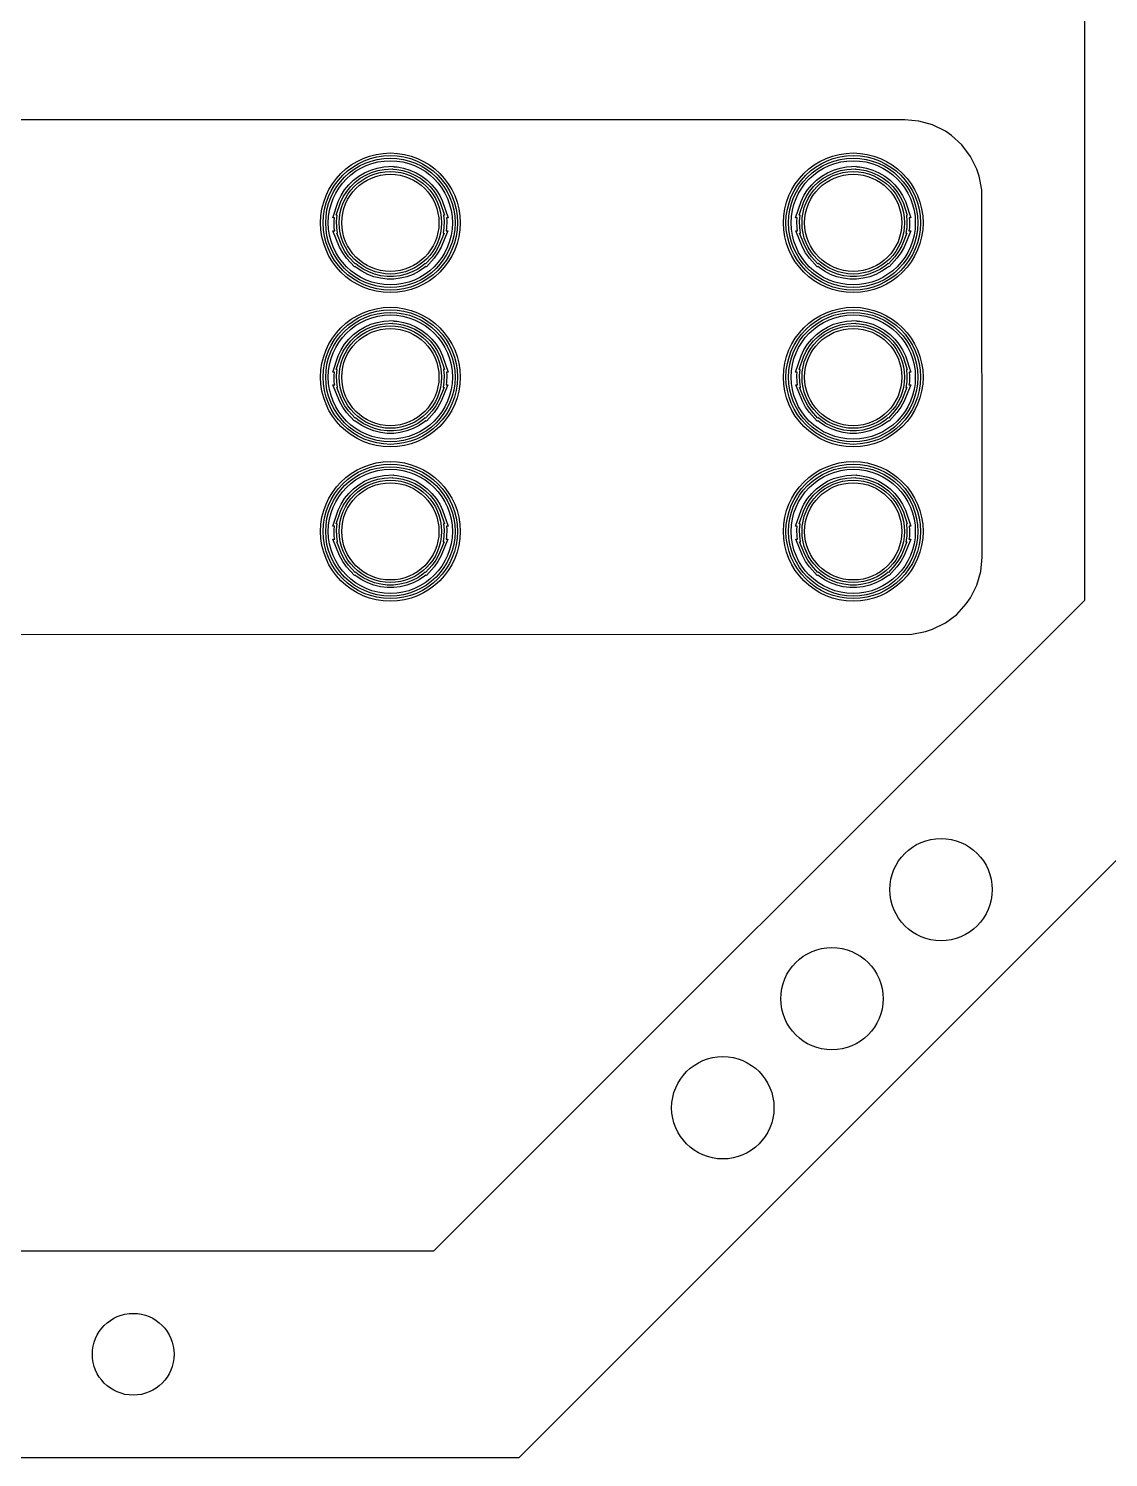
# Model space of a CAD drawing. Header units: millimetres. Extents: x -214 to 214, y -114 to 114.
# Drawn here: x 81.5 to 123.5, y -113.5 to -57.9 of the extents above; entities that cross this region are included whole.
import ezdxf

# ---------------------------------------------------------------- set-up
doc = ezdxf.new("R2010")
doc.units = ezdxf.units.MM
doc.layers.add('1', color=7, linetype='CONTINUOUS')

msp = doc.modelspace()

# ---------------------------------------------------------------- linework, layer by layer
at = {"layer": '1', "color": 0}
for p, q in [((122.562, -56.817), (122.562, -80.182)), ((115.573, -61.49), (55.295, -61.502)), ((116.126, -61.541), (115.573, -61.49)), ((116.66, -61.693), (116.126, -61.541)), ((117.157, -61.941), (116.66, -61.693)), ((117.395, -62.103), (117.157, -61.941)), ((117.798, -62.472), (117.395, -62.103)), ((118.132, -62.915), (117.798, -62.472)), ((118.379, -63.413), (118.132, -62.915)), ((118.471, -63.687), (118.379, -63.413)), ((118.57, -64.222), (118.471, -63.687)), ((118.582, -78.501), (118.57, -64.222)), ((118.531, -79.053), (118.582, -78.501)), ((118.379, -79.587), (118.531, -79.053)), ((118.131, -80.084), (118.379, -79.587)), ((122.562, -80.182), (97.255, -105.49)), ((117.6, -80.725), (117.969, -80.322)), ((117.969, -80.322), (118.131, -80.084)), ((116.659, -81.306), (117.157, -81.059)), ((117.157, -81.059), (117.6, -80.725)), ((55.572, -81.51), (115.85, -81.497)), ((115.85, -81.497), (116.385, -81.398)), ((116.385, -81.398), (116.659, -81.306)), ((100.576, -113.51), (130.582, -83.504)), ((97.255, -105.49), (73.89, -105.49)), ((70.568, -113.51), (100.576, -113.51))]:
    msp.add_line(p, q, dxfattribs=at)
at = {"layer": '1', "color": 1}
for p, q in [((95.059, -63.371), (95.314, -63.325)), ((95.314, -63.325), (95.696, -63.301)), ((95.696, -63.301), (95.713, -63.318)), ((95.713, -63.318), (95.831, -63.325)), ((95.831, -63.325), (96.086, -63.371)), ((113.059, -63.371), (113.314, -63.325)), ((113.314, -63.325), (113.696, -63.301)), ((113.696, -63.301), (113.713, -63.318)), ((113.713, -63.318), (113.831, -63.325)), ((113.831, -63.325), (114.086, -63.371)), ((93.956, -64.021), (94.142, -63.84)), ((94.142, -63.84), (94.348, -63.684)), ((94.207, -63.916), (94.404, -63.767)), ((94.348, -63.684), (94.572, -63.551)), ((94.404, -63.767), (94.618, -63.64)), ((94.572, -63.551), (94.81, -63.446)), ((94.618, -63.64), (94.844, -63.54)), ((94.81, -63.446), (95.059, -63.371)), ((94.844, -63.54), (95.082, -63.468)), ((95.082, -63.468), (95.326, -63.424)), ((95.326, -63.424), (95.657, -63.404)), ((95.657, -63.404), (95.667, -63.415)), ((95.667, -63.415), (95.819, -63.424)), ((95.819, -63.424), (96.063, -63.468)), ((96.063, -63.468), (96.301, -63.54)), ((96.086, -63.371), (96.335, -63.446)), ((96.301, -63.54), (96.527, -63.64)), ((96.335, -63.446), (96.573, -63.551)), ((96.527, -63.64), (96.741, -63.767)), ((96.573, -63.551), (96.797, -63.684)), ((96.741, -63.767), (96.938, -63.916)), ((96.797, -63.684), (97.003, -63.84)), ((97.003, -63.84), (97.189, -64.021)), ((111.956, -64.021), (112.142, -63.84)), ((112.142, -63.84), (112.348, -63.684)), ((112.207, -63.916), (112.404, -63.767)), ((112.348, -63.684), (112.572, -63.551)), ((112.404, -63.767), (112.618, -63.64)), ((112.572, -63.551), (112.81, -63.446)), ((112.618, -63.64), (112.844, -63.54)), ((112.81, -63.446), (113.059, -63.371)), ((112.844, -63.54), (113.082, -63.468)), ((113.082, -63.468), (113.326, -63.424)), ((113.326, -63.424), (113.657, -63.404)), ((113.657, -63.404), (113.667, -63.415)), ((113.667, -63.415), (113.819, -63.424)), ((113.819, -63.424), (114.063, -63.468)), ((114.063, -63.468), (114.301, -63.54)), ((114.086, -63.371), (114.335, -63.446)), ((114.301, -63.54), (114.527, -63.64)), ((114.335, -63.446), (114.573, -63.551)), ((114.527, -63.64), (114.741, -63.767)), ((114.573, -63.551), (114.797, -63.684)), ((114.741, -63.767), (114.938, -63.916)), ((114.797, -63.684), (115.003, -63.84)), ((115.003, -63.84), (115.189, -64.021)), ((93.543, -64.676), (93.655, -64.441)), ((93.655, -64.441), (93.793, -64.223)), ((93.743, -64.489), (93.874, -64.281)), ((93.793, -64.223), (93.956, -64.021)), ((93.874, -64.281), (94.03, -64.089)), ((94.03, -64.089), (94.207, -63.916)), ((96.938, -63.916), (97.115, -64.089)), ((97.115, -64.089), (97.271, -64.281)), ((97.189, -64.021), (97.352, -64.223)), ((97.271, -64.281), (97.402, -64.489)), ((97.352, -64.223), (97.49, -64.441)), ((97.49, -64.441), (97.602, -64.676)), ((111.543, -64.676), (111.655, -64.441)), ((111.655, -64.441), (111.793, -64.223)), ((111.743, -64.489), (111.874, -64.281)), ((111.793, -64.223), (111.956, -64.021)), ((111.874, -64.281), (112.03, -64.089)), ((112.03, -64.089), (112.207, -63.916)), ((114.938, -63.916), (115.115, -64.089)), ((115.115, -64.089), (115.271, -64.281)), ((115.189, -64.021), (115.352, -64.223)), ((115.271, -64.281), (115.402, -64.489)), ((115.352, -64.223), (115.49, -64.441)), ((115.49, -64.441), (115.602, -64.676)), ((93.33, -65.301), (93.543, -64.676)), ((93.47, -65.201), (93.635, -64.713)), ((93.635, -64.713), (93.743, -64.489)), ((97.402, -64.489), (97.51, -64.713)), ((97.51, -64.713), (97.675, -65.201)), ((97.602, -64.676), (97.815, -65.301)), ((111.33, -65.301), (111.543, -64.676)), ((111.47, -65.201), (111.635, -64.713)), ((111.635, -64.713), (111.743, -64.489)), ((115.402, -64.489), (115.51, -64.713)), ((115.51, -64.713), (115.675, -65.201)), ((115.602, -64.676), (115.815, -65.301)), ((93.395, -65.301), (93.33, -65.301)), ((93.383, -65.434), (93.395, -65.301)), ((93.391, -65.694), (93.383, -65.434)), ((93.504, -65.201), (93.47, -65.201)), ((93.483, -65.437), (93.504, -65.201)), ((93.49, -65.685), (93.483, -65.437)), ((97.675, -65.201), (97.641, -65.201)), ((97.641, -65.201), (97.662, -65.438)), ((97.662, -65.438), (97.655, -65.686)), ((97.815, -65.301), (97.75, -65.301)), ((97.75, -65.301), (97.762, -65.435)), ((97.762, -65.435), (97.754, -65.695)), ((111.395, -65.301), (111.33, -65.301)), ((111.383, -65.434), (111.395, -65.301)), ((111.391, -65.694), (111.383, -65.434)), ((111.504, -65.201), (111.47, -65.201)), ((111.483, -65.437), (111.504, -65.201)), ((111.49, -65.685), (111.483, -65.437)), ((115.675, -65.201), (115.641, -65.201)), ((115.641, -65.201), (115.662, -65.438)), ((115.662, -65.438), (115.655, -65.686)), ((115.815, -65.301), (115.75, -65.301)), ((115.75, -65.301), (115.762, -65.435)), ((115.762, -65.435), (115.754, -65.695)), ((93.595, -66.441), (93.337, -65.805)), ((93.337, -65.805), (93.407, -65.805)), ((93.407, -65.805), (93.391, -65.694)), ((93.685, -66.398), (93.485, -65.905)), ((93.485, -65.905), (93.523, -65.905)), ((93.523, -65.905), (93.49, -65.685)), ((97.66, -65.905), (97.46, -66.398)), ((97.808, -65.805), (97.55, -66.441)), ((97.655, -65.686), (97.622, -65.905)), ((97.622, -65.905), (97.66, -65.905)), ((97.754, -65.695), (97.738, -65.805)), ((97.738, -65.805), (97.808, -65.805)), ((111.595, -66.441), (111.337, -65.805)), ((111.337, -65.805), (111.407, -65.805)), ((111.407, -65.805), (111.391, -65.694)), ((111.685, -66.398), (111.485, -65.905)), ((111.485, -65.905), (111.523, -65.905)), ((111.523, -65.905), (111.49, -65.685)), ((115.66, -65.905), (115.46, -66.398)), ((115.808, -65.805), (115.55, -66.441)), ((115.655, -65.686), (115.622, -65.905)), ((115.622, -65.905), (115.66, -65.905)), ((115.754, -65.695), (115.738, -65.805)), ((115.738, -65.805), (115.808, -65.805)), ((93.72, -66.668), (93.595, -66.441)), ((93.804, -66.615), (93.685, -66.398)), ((93.87, -66.879), (93.72, -66.668)), ((93.948, -66.816), (93.804, -66.615)), ((97.339, -66.616), (97.196, -66.817)), ((97.424, -66.669), (97.274, -66.88)), ((97.46, -66.398), (97.339, -66.616)), ((97.55, -66.441), (97.424, -66.669)), ((111.72, -66.668), (111.595, -66.441)), ((111.804, -66.615), (111.685, -66.398)), ((111.87, -66.879), (111.72, -66.668)), ((111.948, -66.816), (111.804, -66.615)), ((115.339, -66.616), (115.196, -66.817)), ((115.424, -66.669), (115.274, -66.88)), ((115.46, -66.398), (115.339, -66.616)), ((115.55, -66.441), (115.424, -66.669)), ((94.173, -67.21), (93.87, -66.879)), ((94.201, -67.092), (93.948, -66.816)), ((94.198, -67.2), (94.173, -67.21)), ((94.245, -67.241), (94.198, -67.2)), ((94.218, -67.085), (94.201, -67.092)), ((94.306, -67.161), (94.218, -67.085)), ((94.509, -67.299), (94.306, -67.161)), ((96.839, -67.161), (96.636, -67.299)), ((96.927, -67.085), (96.839, -67.161)), ((96.947, -67.2), (96.9, -67.241)), ((96.944, -67.092), (96.927, -67.085)), ((97.196, -66.817), (96.944, -67.092)), ((96.972, -67.21), (96.947, -67.2)), ((97.274, -66.88), (96.972, -67.21)), ((112.173, -67.21), (111.87, -66.879)), ((112.201, -67.092), (111.948, -66.816)), ((112.198, -67.2), (112.173, -67.21)), ((112.245, -67.241), (112.198, -67.2)), ((112.218, -67.085), (112.201, -67.092)), ((112.306, -67.161), (112.218, -67.085)), ((112.509, -67.299), (112.306, -67.161)), ((114.839, -67.161), (114.636, -67.299)), ((114.927, -67.085), (114.839, -67.161)), ((114.947, -67.2), (114.9, -67.241)), ((114.944, -67.092), (114.927, -67.085)), ((115.196, -66.817), (114.944, -67.092)), ((114.972, -67.21), (114.947, -67.2)), ((115.274, -66.88), (114.972, -67.21)), ((94.458, -67.385), (94.245, -67.241)), ((94.691, -67.504), (94.458, -67.385)), ((94.731, -67.412), (94.509, -67.299)), ((94.932, -67.594), (94.691, -67.504)), ((94.961, -67.498), (94.731, -67.412)), ((95.185, -67.656), (94.932, -67.594)), ((95.203, -67.557), (94.961, -67.498)), ((95.444, -67.686), (95.185, -67.656)), ((95.449, -67.586), (95.203, -67.557)), ((95.701, -67.686), (95.444, -67.686)), ((95.696, -67.586), (95.449, -67.586)), ((95.942, -67.557), (95.696, -67.586)), ((95.96, -67.656), (95.701, -67.686)), ((96.184, -67.498), (95.942, -67.557)), ((96.213, -67.594), (95.96, -67.656)), ((96.414, -67.412), (96.184, -67.498)), ((96.454, -67.504), (96.213, -67.594)), ((96.636, -67.299), (96.414, -67.412)), ((96.687, -67.385), (96.454, -67.504)), ((96.9, -67.241), (96.687, -67.385)), ((112.458, -67.385), (112.245, -67.241)), ((112.691, -67.504), (112.458, -67.385)), ((112.731, -67.412), (112.509, -67.299)), ((112.932, -67.594), (112.691, -67.504)), ((112.961, -67.498), (112.731, -67.412)), ((113.185, -67.656), (112.932, -67.594)), ((113.203, -67.557), (112.961, -67.498)), ((113.444, -67.686), (113.185, -67.656)), ((113.449, -67.586), (113.203, -67.557)), ((113.701, -67.686), (113.444, -67.686)), ((113.696, -67.586), (113.449, -67.586)), ((113.942, -67.557), (113.696, -67.586)), ((113.96, -67.656), (113.701, -67.686)), ((114.184, -67.498), (113.942, -67.557)), ((114.213, -67.594), (113.96, -67.656)), ((114.414, -67.412), (114.184, -67.498)), ((114.454, -67.504), (114.213, -67.594)), ((114.636, -67.299), (114.414, -67.412)), ((114.687, -67.385), (114.454, -67.504)), ((114.9, -67.241), (114.687, -67.385)), ((94.572, -69.551), (94.81, -69.446)), ((94.81, -69.446), (95.059, -69.371)), ((95.059, -69.371), (95.314, -69.325)), ((95.082, -69.468), (95.326, -69.424)), ((95.314, -69.325), (95.696, -69.301)), ((95.326, -69.424), (95.657, -69.404)), ((95.657, -69.404), (95.667, -69.415)), ((95.667, -69.415), (95.819, -69.424)), ((95.696, -69.301), (95.713, -69.318)), ((95.713, -69.318), (95.831, -69.325)), ((95.819, -69.424), (96.063, -69.468)), ((95.831, -69.325), (96.086, -69.371)), ((96.086, -69.371), (96.335, -69.446)), ((96.335, -69.446), (96.573, -69.551)), ((112.572, -69.551), (112.81, -69.446)), ((112.81, -69.446), (113.059, -69.371)), ((113.059, -69.371), (113.314, -69.325)), ((113.082, -69.468), (113.326, -69.424)), ((113.314, -69.325), (113.696, -69.301)), ((113.326, -69.424), (113.657, -69.404)), ((113.657, -69.404), (113.667, -69.415)), ((113.667, -69.415), (113.819, -69.424)), ((113.696, -69.301), (113.713, -69.318)), ((113.713, -69.318), (113.831, -69.325)), ((113.819, -69.424), (114.063, -69.468)), ((113.831, -69.325), (114.086, -69.371)), ((114.086, -69.371), (114.335, -69.446)), ((114.335, -69.446), (114.573, -69.551)), ((93.956, -70.021), (94.142, -69.84)), ((94.03, -70.089), (94.207, -69.916)), ((94.142, -69.84), (94.348, -69.684)), ((94.207, -69.916), (94.404, -69.767)), ((94.348, -69.684), (94.572, -69.551)), ((94.404, -69.767), (94.618, -69.64)), ((94.618, -69.64), (94.844, -69.54)), ((94.844, -69.54), (95.082, -69.468)), ((96.063, -69.468), (96.301, -69.54)), ((96.301, -69.54), (96.527, -69.64)), ((96.527, -69.64), (96.741, -69.767)), ((96.573, -69.551), (96.797, -69.684)), ((96.741, -69.767), (96.938, -69.916)), ((96.797, -69.684), (97.003, -69.84)), ((96.938, -69.916), (97.115, -70.089)), ((97.003, -69.84), (97.189, -70.021)), ((111.956, -70.021), (112.142, -69.84)), ((112.03, -70.089), (112.207, -69.916)), ((112.142, -69.84), (112.348, -69.684)), ((112.207, -69.916), (112.404, -69.767)), ((112.348, -69.684), (112.572, -69.551)), ((112.404, -69.767), (112.618, -69.64)), ((112.618, -69.64), (112.844, -69.54)), ((112.844, -69.54), (113.082, -69.468)), ((114.063, -69.468), (114.301, -69.54)), ((114.301, -69.54), (114.527, -69.64)), ((114.527, -69.64), (114.741, -69.767)), ((114.573, -69.551), (114.797, -69.684)), ((114.741, -69.767), (114.938, -69.916)), ((114.797, -69.684), (115.003, -69.84)), ((114.938, -69.916), (115.115, -70.089)), ((115.003, -69.84), (115.189, -70.021)), ((93.543, -70.676), (93.655, -70.441)), ((93.635, -70.713), (93.743, -70.489)), ((93.655, -70.441), (93.793, -70.223)), ((93.743, -70.489), (93.874, -70.281)), ((93.793, -70.223), (93.956, -70.021)), ((93.874, -70.281), (94.03, -70.089)), ((97.115, -70.089), (97.271, -70.281)), ((97.189, -70.021), (97.352, -70.223)), ((97.271, -70.281), (97.402, -70.489)), ((97.352, -70.223), (97.49, -70.441)), ((97.402, -70.489), (97.51, -70.713)), ((97.49, -70.441), (97.602, -70.676)), ((111.543, -70.676), (111.655, -70.441)), ((111.635, -70.713), (111.743, -70.489)), ((111.655, -70.441), (111.793, -70.223)), ((111.743, -70.489), (111.874, -70.281)), ((111.793, -70.223), (111.956, -70.021)), ((111.874, -70.281), (112.03, -70.089)), ((115.115, -70.089), (115.271, -70.281)), ((115.189, -70.021), (115.352, -70.223)), ((115.271, -70.281), (115.402, -70.489)), ((115.352, -70.223), (115.49, -70.441)), ((115.402, -70.489), (115.51, -70.713)), ((115.49, -70.441), (115.602, -70.676)), ((93.33, -71.301), (93.543, -70.676)), ((93.47, -71.201), (93.635, -70.713)), ((97.51, -70.713), (97.675, -71.201)), ((97.602, -70.676), (97.815, -71.301)), ((111.33, -71.301), (111.543, -70.676)), ((111.47, -71.201), (111.635, -70.713)), ((115.51, -70.713), (115.675, -71.201)), ((115.602, -70.676), (115.815, -71.301)), ((93.395, -71.301), (93.33, -71.301)), ((93.383, -71.434), (93.395, -71.301)), ((93.391, -71.694), (93.383, -71.434)), ((93.504, -71.201), (93.47, -71.201)), ((93.483, -71.437), (93.504, -71.201)), ((93.49, -71.685), (93.483, -71.437)), ((97.675, -71.201), (97.641, -71.201)), ((97.641, -71.201), (97.662, -71.438)), ((97.662, -71.438), (97.655, -71.686)), ((97.815, -71.301), (97.75, -71.301)), ((97.75, -71.301), (97.762, -71.435)), ((97.762, -71.435), (97.754, -71.695)), ((111.395, -71.301), (111.33, -71.301)), ((111.383, -71.434), (111.395, -71.301)), ((111.391, -71.694), (111.383, -71.434)), ((111.504, -71.201), (111.47, -71.201)), ((111.483, -71.437), (111.504, -71.201)), ((111.49, -71.685), (111.483, -71.437)), ((115.675, -71.201), (115.641, -71.201)), ((115.641, -71.201), (115.662, -71.438)), ((115.662, -71.438), (115.655, -71.686)), ((115.815, -71.301), (115.75, -71.301)), ((115.75, -71.301), (115.762, -71.435)), ((115.762, -71.435), (115.754, -71.695)), ((93.595, -72.441), (93.337, -71.805)), ((93.337, -71.805), (93.407, -71.805)), ((93.407, -71.805), (93.391, -71.694)), ((93.685, -72.398), (93.485, -71.905)), ((93.485, -71.905), (93.523, -71.905)), ((93.523, -71.905), (93.49, -71.685)), ((97.66, -71.905), (97.46, -72.398)), ((97.808, -71.805), (97.55, -72.441)), ((97.655, -71.686), (97.622, -71.905)), ((97.622, -71.905), (97.66, -71.905)), ((97.754, -71.695), (97.738, -71.805)), ((97.738, -71.805), (97.808, -71.805)), ((111.595, -72.441), (111.337, -71.805)), ((111.337, -71.805), (111.407, -71.805)), ((111.407, -71.805), (111.391, -71.694)), ((111.685, -72.398), (111.485, -71.905)), ((111.485, -71.905), (111.523, -71.905)), ((111.523, -71.905), (111.49, -71.685)), ((115.66, -71.905), (115.46, -72.398)), ((115.808, -71.805), (115.55, -72.441)), ((115.655, -71.686), (115.622, -71.905)), ((115.622, -71.905), (115.66, -71.905)), ((115.754, -71.695), (115.738, -71.805)), ((115.738, -71.805), (115.808, -71.805)), ((93.72, -72.668), (93.595, -72.441)), ((93.804, -72.615), (93.685, -72.398)), ((93.87, -72.879), (93.72, -72.668)), ((93.948, -72.816), (93.804, -72.615)), ((97.339, -72.616), (97.196, -72.817)), ((97.424, -72.669), (97.274, -72.88)), ((97.46, -72.398), (97.339, -72.616)), ((97.55, -72.441), (97.424, -72.669)), ((111.72, -72.668), (111.595, -72.441)), ((111.804, -72.615), (111.685, -72.398)), ((111.87, -72.879), (111.72, -72.668)), ((111.948, -72.816), (111.804, -72.615)), ((115.339, -72.616), (115.196, -72.817)), ((115.424, -72.669), (115.274, -72.88)), ((115.46, -72.398), (115.339, -72.616)), ((115.55, -72.441), (115.424, -72.669)), ((94.173, -73.21), (93.87, -72.879)), ((94.201, -73.092), (93.948, -72.816)), ((94.198, -73.2), (94.173, -73.21)), ((94.245, -73.241), (94.198, -73.2)), ((94.218, -73.085), (94.201, -73.092)), ((94.306, -73.161), (94.218, -73.085)), ((94.458, -73.385), (94.245, -73.241)), ((94.509, -73.299), (94.306, -73.161)), ((94.731, -73.412), (94.509, -73.299)), ((96.636, -73.299), (96.414, -73.412)), ((96.839, -73.161), (96.636, -73.299)), ((96.9, -73.241), (96.687, -73.385)), ((96.927, -73.085), (96.839, -73.161)), ((96.947, -73.2), (96.9, -73.241)), ((96.944, -73.092), (96.927, -73.085)), ((97.196, -72.817), (96.944, -73.092)), ((96.972, -73.21), (96.947, -73.2)), ((97.274, -72.88), (96.972, -73.21)), ((112.173, -73.21), (111.87, -72.879)), ((112.201, -73.092), (111.948, -72.816)), ((112.198, -73.2), (112.173, -73.21)), ((112.245, -73.241), (112.198, -73.2)), ((112.218, -73.085), (112.201, -73.092)), ((112.306, -73.161), (112.218, -73.085)), ((112.458, -73.385), (112.245, -73.241)), ((112.509, -73.299), (112.306, -73.161)), ((112.731, -73.412), (112.509, -73.299)), ((114.636, -73.299), (114.414, -73.412)), ((114.839, -73.161), (114.636, -73.299)), ((114.9, -73.241), (114.687, -73.385)), ((114.927, -73.085), (114.839, -73.161)), ((114.947, -73.2), (114.9, -73.241)), ((114.944, -73.092), (114.927, -73.085)), ((115.196, -72.817), (114.944, -73.092)), ((114.972, -73.21), (114.947, -73.2)), ((115.274, -72.88), (114.972, -73.21)), ((94.691, -73.504), (94.458, -73.385)), ((94.932, -73.594), (94.691, -73.504)), ((94.961, -73.498), (94.731, -73.412)), ((95.185, -73.656), (94.932, -73.594)), ((95.203, -73.557), (94.961, -73.498)), ((95.444, -73.686), (95.185, -73.656)), ((95.449, -73.586), (95.203, -73.557)), ((95.701, -73.686), (95.444, -73.686)), ((95.696, -73.586), (95.449, -73.586)), ((95.942, -73.557), (95.696, -73.586)), ((95.96, -73.656), (95.701, -73.686)), ((96.184, -73.498), (95.942, -73.557)), ((96.213, -73.594), (95.96, -73.656)), ((96.414, -73.412), (96.184, -73.498)), ((96.454, -73.504), (96.213, -73.594)), ((96.687, -73.385), (96.454, -73.504)), ((112.691, -73.504), (112.458, -73.385)), ((112.932, -73.594), (112.691, -73.504)), ((112.961, -73.498), (112.731, -73.412)), ((113.185, -73.656), (112.932, -73.594)), ((113.203, -73.557), (112.961, -73.498)), ((113.444, -73.686), (113.185, -73.656)), ((113.449, -73.586), (113.203, -73.557)), ((113.701, -73.686), (113.444, -73.686)), ((113.696, -73.586), (113.449, -73.586)), ((113.942, -73.557), (113.696, -73.586)), ((113.96, -73.656), (113.701, -73.686)), ((114.184, -73.498), (113.942, -73.557)), ((114.213, -73.594), (113.96, -73.656)), ((114.414, -73.412), (114.184, -73.498)), ((114.454, -73.504), (114.213, -73.594)), ((114.687, -73.385), (114.454, -73.504)), ((94.348, -75.684), (94.572, -75.551)), ((94.572, -75.551), (94.81, -75.446)), ((94.618, -75.64), (94.844, -75.54)), ((94.81, -75.446), (95.059, -75.371)), ((94.844, -75.54), (95.082, -75.468)), ((95.059, -75.371), (95.314, -75.325)), ((95.082, -75.468), (95.326, -75.424)), ((95.314, -75.325), (95.696, -75.301)), ((95.326, -75.424), (95.657, -75.404)), ((95.657, -75.404), (95.667, -75.415)), ((95.667, -75.415), (95.819, -75.424)), ((95.696, -75.301), (95.713, -75.318)), ((95.713, -75.318), (95.831, -75.325)), ((95.819, -75.424), (96.063, -75.468)), ((95.831, -75.325), (96.086, -75.371)), ((96.063, -75.468), (96.301, -75.54)), ((96.086, -75.371), (96.335, -75.446)), ((96.301, -75.54), (96.527, -75.64)), ((96.335, -75.446), (96.573, -75.551)), ((96.573, -75.551), (96.797, -75.684)), ((112.348, -75.684), (112.572, -75.551)), ((112.572, -75.551), (112.81, -75.446)), ((112.618, -75.64), (112.844, -75.54)), ((112.81, -75.446), (113.059, -75.371)), ((112.844, -75.54), (113.082, -75.468)), ((113.059, -75.371), (113.314, -75.325)), ((113.082, -75.468), (113.326, -75.424)), ((113.314, -75.325), (113.696, -75.301)), ((113.326, -75.424), (113.657, -75.404)), ((113.657, -75.404), (113.667, -75.415)), ((113.667, -75.415), (113.819, -75.424)), ((113.696, -75.301), (113.713, -75.318)), ((113.713, -75.318), (113.831, -75.325)), ((113.819, -75.424), (114.063, -75.468)), ((113.831, -75.325), (114.086, -75.371)), ((114.063, -75.468), (114.301, -75.54)), ((114.086, -75.371), (114.335, -75.446)), ((114.301, -75.54), (114.527, -75.64)), ((114.335, -75.446), (114.573, -75.551)), ((114.573, -75.551), (114.797, -75.684)), ((93.793, -76.223), (93.956, -76.021)), ((93.874, -76.281), (94.03, -76.089)), ((93.956, -76.021), (94.142, -75.84)), ((94.03, -76.089), (94.207, -75.916)), ((94.142, -75.84), (94.348, -75.684)), ((94.207, -75.916), (94.404, -75.767)), ((94.404, -75.767), (94.618, -75.64)), ((96.527, -75.64), (96.741, -75.767)), ((96.741, -75.767), (96.938, -75.916)), ((96.797, -75.684), (97.003, -75.84)), ((96.938, -75.916), (97.115, -76.089)), ((97.003, -75.84), (97.189, -76.021)), ((97.115, -76.089), (97.271, -76.281)), ((97.189, -76.021), (97.352, -76.223)), ((111.793, -76.223), (111.956, -76.021)), ((111.874, -76.281), (112.03, -76.089)), ((111.956, -76.021), (112.142, -75.84)), ((112.03, -76.089), (112.207, -75.916)), ((112.142, -75.84), (112.348, -75.684)), ((112.207, -75.916), (112.404, -75.767)), ((112.404, -75.767), (112.618, -75.64)), ((114.527, -75.64), (114.741, -75.767)), ((114.741, -75.767), (114.938, -75.916)), ((114.797, -75.684), (115.003, -75.84)), ((114.938, -75.916), (115.115, -76.089)), ((115.003, -75.84), (115.189, -76.021)), ((115.115, -76.089), (115.271, -76.281)), ((115.189, -76.021), (115.352, -76.223)), ((93.33, -77.301), (93.543, -76.676)), ((93.543, -76.676), (93.655, -76.441)), ((93.635, -76.713), (93.743, -76.489)), ((93.655, -76.441), (93.793, -76.223)), ((93.743, -76.489), (93.874, -76.281)), ((97.271, -76.281), (97.402, -76.489)), ((97.352, -76.223), (97.49, -76.441)), ((97.402, -76.489), (97.51, -76.713)), ((97.49, -76.441), (97.602, -76.676)), ((97.602, -76.676), (97.815, -77.301)), ((111.33, -77.301), (111.543, -76.676)), ((111.543, -76.676), (111.655, -76.441)), ((111.635, -76.713), (111.743, -76.489)), ((111.655, -76.441), (111.793, -76.223)), ((111.743, -76.489), (111.874, -76.281)), ((115.271, -76.281), (115.402, -76.489)), ((115.352, -76.223), (115.49, -76.441)), ((115.402, -76.489), (115.51, -76.713)), ((115.49, -76.441), (115.602, -76.676)), ((115.602, -76.676), (115.815, -77.301)), ((93.47, -77.201), (93.635, -76.713)), ((93.504, -77.201), (93.47, -77.201)), ((93.483, -77.437), (93.504, -77.201)), ((97.51, -76.713), (97.675, -77.201)), ((97.675, -77.201), (97.641, -77.201)), ((97.641, -77.201), (97.662, -77.438)), ((111.47, -77.201), (111.635, -76.713)), ((111.504, -77.201), (111.47, -77.201)), ((111.483, -77.437), (111.504, -77.201)), ((115.51, -76.713), (115.675, -77.201)), ((115.675, -77.201), (115.641, -77.201)), ((115.641, -77.201), (115.662, -77.438)), ((93.395, -77.301), (93.33, -77.301)), ((93.383, -77.434), (93.395, -77.301)), ((93.391, -77.694), (93.383, -77.434)), ((93.407, -77.805), (93.391, -77.694)), ((93.49, -77.685), (93.483, -77.437)), ((93.523, -77.905), (93.49, -77.685)), ((97.655, -77.686), (97.622, -77.905)), ((97.662, -77.438), (97.655, -77.686)), ((97.754, -77.695), (97.738, -77.805)), ((97.815, -77.301), (97.75, -77.301)), ((97.75, -77.301), (97.762, -77.435)), ((97.762, -77.435), (97.754, -77.695)), ((111.395, -77.301), (111.33, -77.301)), ((111.383, -77.434), (111.395, -77.301)), ((111.391, -77.694), (111.383, -77.434)), ((111.407, -77.805), (111.391, -77.694)), ((111.49, -77.685), (111.483, -77.437)), ((111.523, -77.905), (111.49, -77.685)), ((115.655, -77.686), (115.622, -77.905)), ((115.662, -77.438), (115.655, -77.686)), ((115.754, -77.695), (115.738, -77.805)), ((115.815, -77.301), (115.75, -77.301)), ((115.75, -77.301), (115.762, -77.435)), ((115.762, -77.435), (115.754, -77.695)), ((93.595, -78.441), (93.337, -77.805)), ((93.337, -77.805), (93.407, -77.805)), ((93.685, -78.398), (93.485, -77.905)), ((93.485, -77.905), (93.523, -77.905)), ((97.66, -77.905), (97.46, -78.398)), ((97.808, -77.805), (97.55, -78.441)), ((97.622, -77.905), (97.66, -77.905)), ((97.738, -77.805), (97.808, -77.805)), ((111.595, -78.441), (111.337, -77.805)), ((111.337, -77.805), (111.407, -77.805)), ((111.685, -78.398), (111.485, -77.905)), ((111.485, -77.905), (111.523, -77.905)), ((115.66, -77.905), (115.46, -78.398)), ((115.808, -77.805), (115.55, -78.441)), ((115.622, -77.905), (115.66, -77.905)), ((115.738, -77.805), (115.808, -77.805)), ((93.72, -78.668), (93.595, -78.441)), ((93.804, -78.615), (93.685, -78.398)), ((93.87, -78.879), (93.72, -78.668)), ((93.948, -78.816), (93.804, -78.615)), ((94.173, -79.21), (93.87, -78.879)), ((94.201, -79.092), (93.948, -78.816)), ((97.196, -78.817), (96.944, -79.092)), ((97.274, -78.88), (96.972, -79.21)), ((97.339, -78.616), (97.196, -78.817)), ((97.424, -78.669), (97.274, -78.88)), ((97.46, -78.398), (97.339, -78.616)), ((97.55, -78.441), (97.424, -78.669)), ((111.72, -78.668), (111.595, -78.441)), ((111.804, -78.615), (111.685, -78.398)), ((111.87, -78.879), (111.72, -78.668)), ((111.948, -78.816), (111.804, -78.615)), ((112.173, -79.21), (111.87, -78.879)), ((112.201, -79.092), (111.948, -78.816)), ((115.196, -78.817), (114.944, -79.092)), ((115.274, -78.88), (114.972, -79.21)), ((115.339, -78.616), (115.196, -78.817)), ((115.424, -78.669), (115.274, -78.88)), ((115.46, -78.398), (115.339, -78.616)), ((115.55, -78.441), (115.424, -78.669)), ((94.198, -79.2), (94.173, -79.21)), ((94.245, -79.241), (94.198, -79.2)), ((94.218, -79.085), (94.201, -79.092)), ((94.306, -79.161), (94.218, -79.085)), ((94.458, -79.385), (94.245, -79.241)), ((94.509, -79.299), (94.306, -79.161)), ((94.691, -79.504), (94.458, -79.385)), ((94.731, -79.412), (94.509, -79.299)), ((94.961, -79.498), (94.731, -79.412)), ((96.414, -79.412), (96.184, -79.498)), ((96.636, -79.299), (96.414, -79.412)), ((96.687, -79.385), (96.454, -79.504)), ((96.839, -79.161), (96.636, -79.299)), ((96.9, -79.241), (96.687, -79.385)), ((96.927, -79.085), (96.839, -79.161)), ((96.947, -79.2), (96.9, -79.241)), ((96.944, -79.092), (96.927, -79.085)), ((96.972, -79.21), (96.947, -79.2)), ((112.198, -79.2), (112.173, -79.21)), ((112.245, -79.241), (112.198, -79.2)), ((112.218, -79.085), (112.201, -79.092)), ((112.306, -79.161), (112.218, -79.085)), ((112.458, -79.385), (112.245, -79.241)), ((112.509, -79.299), (112.306, -79.161)), ((112.691, -79.504), (112.458, -79.385)), ((112.731, -79.412), (112.509, -79.299)), ((112.961, -79.498), (112.731, -79.412)), ((114.414, -79.412), (114.184, -79.498)), ((114.636, -79.299), (114.414, -79.412)), ((114.687, -79.385), (114.454, -79.504)), ((114.839, -79.161), (114.636, -79.299)), ((114.9, -79.241), (114.687, -79.385)), ((114.927, -79.085), (114.839, -79.161)), ((114.947, -79.2), (114.9, -79.241)), ((114.944, -79.092), (114.927, -79.085)), ((114.972, -79.21), (114.947, -79.2)), ((94.932, -79.594), (94.691, -79.504)), ((95.185, -79.656), (94.932, -79.594)), ((95.203, -79.557), (94.961, -79.498)), ((95.444, -79.686), (95.185, -79.656)), ((95.449, -79.586), (95.203, -79.557)), ((95.701, -79.686), (95.444, -79.686)), ((95.696, -79.586), (95.449, -79.586)), ((95.942, -79.557), (95.696, -79.586)), ((95.96, -79.656), (95.701, -79.686)), ((96.184, -79.498), (95.942, -79.557)), ((96.213, -79.594), (95.96, -79.656)), ((96.454, -79.504), (96.213, -79.594)), ((112.932, -79.594), (112.691, -79.504)), ((113.185, -79.656), (112.932, -79.594)), ((113.203, -79.557), (112.961, -79.498)), ((113.444, -79.686), (113.185, -79.656)), ((113.449, -79.586), (113.203, -79.557)), ((113.701, -79.686), (113.444, -79.686)), ((113.696, -79.586), (113.449, -79.586)), ((113.942, -79.557), (113.696, -79.586)), ((113.96, -79.656), (113.701, -79.686)), ((114.184, -79.498), (113.942, -79.557)), ((114.213, -79.594), (113.96, -79.656)), ((114.454, -79.504), (114.213, -79.594))]:
    msp.add_line(p, q, dxfattribs=at)
for centre, radius in [((95.572, -65.499), 2.715), ((113.572, -65.499), 2.715), ((95.572, -65.499), 2.615), ((95.572, -65.499), 2.515), ((95.572, -65.499), 2.415), ((113.572, -65.499), 2.615), ((113.572, -65.499), 2.515), ((113.572, -65.499), 2.415), ((95.572, -65.499), 1.991), ((95.572, -65.499), 1.89), ((113.572, -65.499), 1.991), ((113.572, -65.499), 1.89), ((95.572, -71.499), 2.715), ((95.572, -71.499), 2.615), ((113.572, -71.499), 2.715), ((113.572, -71.499), 2.615), ((95.572, -71.499), 2.515), ((95.572, -71.499), 2.415), ((113.572, -71.499), 2.515), ((113.572, -71.499), 2.415), ((95.572, -71.499), 1.991), ((95.572, -71.499), 1.89), ((113.572, -71.499), 1.991), ((113.572, -71.499), 1.89), ((95.572, -77.499), 2.715), ((95.572, -77.499), 2.615), ((95.572, -77.499), 2.515), ((113.572, -77.499), 2.715), ((113.572, -77.499), 2.615), ((113.572, -77.499), 2.515), ((95.572, -77.499), 2.415), ((95.572, -77.499), 1.991), ((113.572, -77.499), 2.415), ((113.572, -77.499), 1.991), ((95.572, -77.499), 1.89), ((113.572, -77.499), 1.89)]:
    msp.add_circle(centre, radius, dxfattribs=at)
at = {"layer": '1', "color": 0}
for centre, radius in [((95.572, -65.499), 1.89), ((113.572, -65.499), 1.89), ((95.572, -71.499), 1.89), ((113.572, -71.499), 1.89), ((95.572, -77.499), 1.89), ((113.572, -77.499), 1.89), ((116.986, -91.428), 1.99), ((112.744, -95.671), 1.99), ((108.501, -99.913), 1.99), ((85.573, -109.499), 1.59)]:
    msp.add_circle(centre, radius, dxfattribs=at)

doc.saveas('drawing.dxf')
